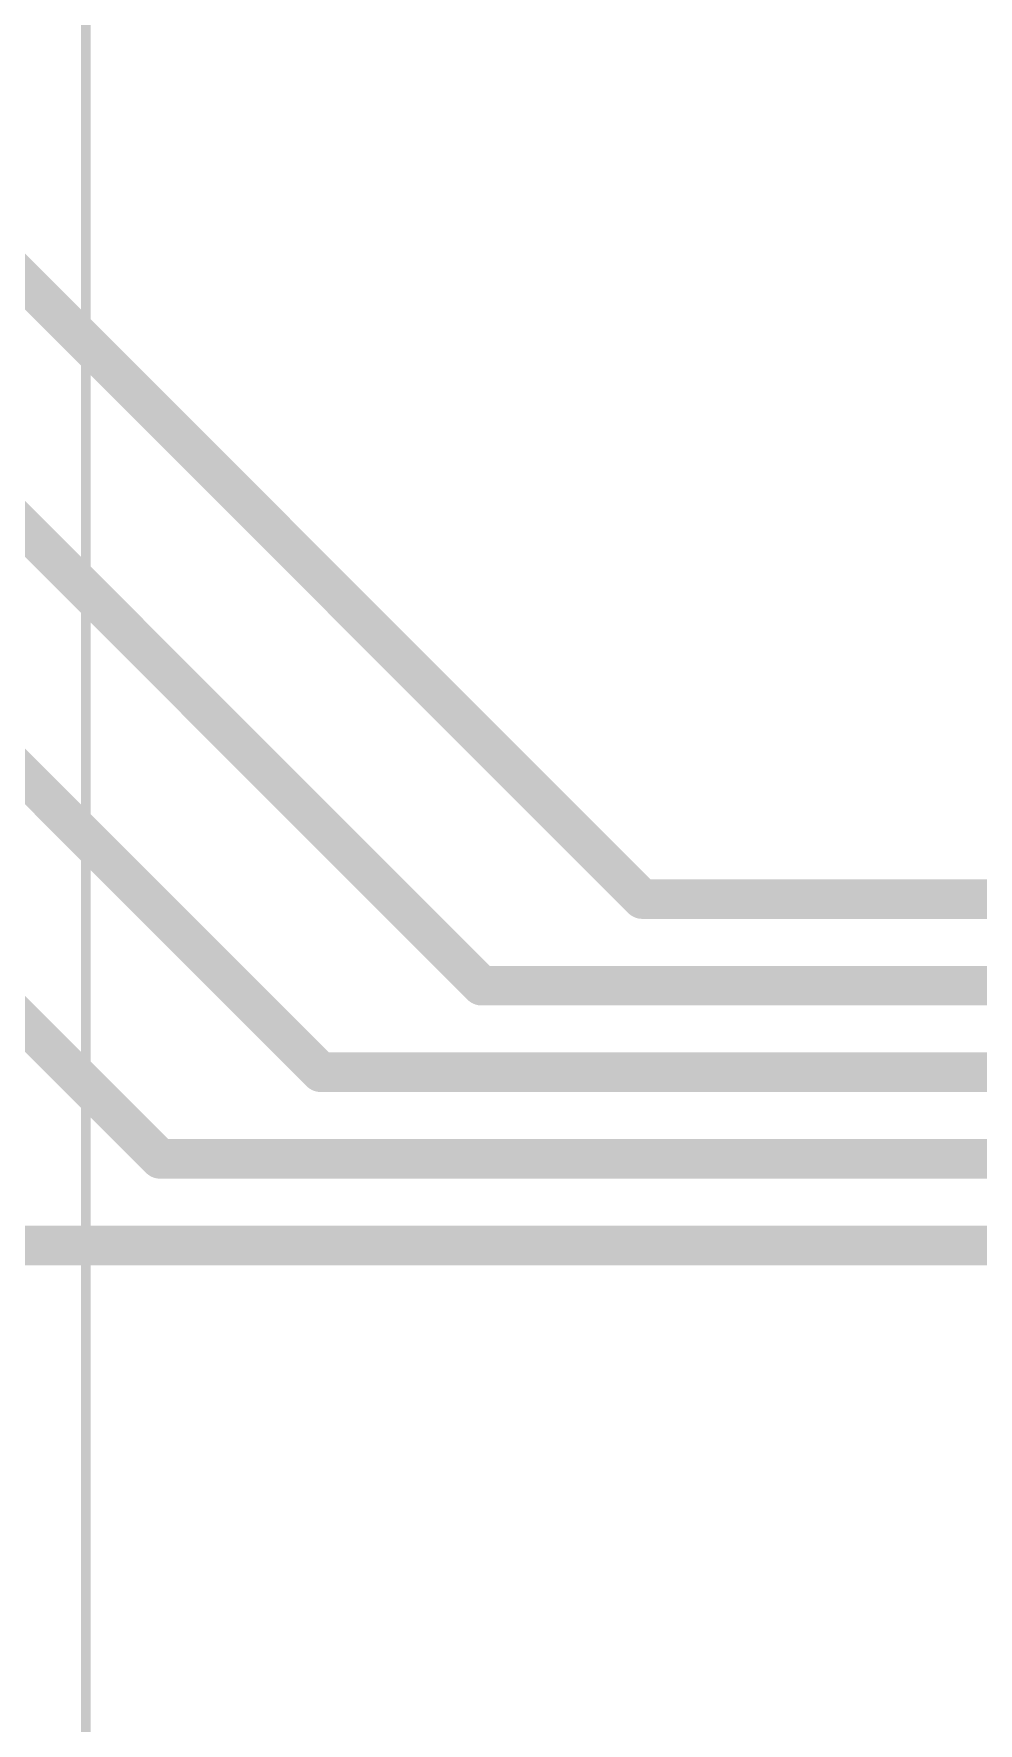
# Model space of a CAD drawing. Extents: x -209 to 66, y -44 to 97.
# Drawn here: x -117.91 to -98.51, y 12.8 to 47.49 of the extents above; entities that cross this region are included whole.
import ezdxf

# ---------------------------------------------------------------- set-up
doc = ezdxf.new("R2010")
doc.units = 0
doc.layers.add('1', color=22, linetype='CONTINUOUS')
doc.layers.add('52', color=253, linetype='CONTINUOUS')

msp = doc.modelspace()

# ---------------------------------------------------------------- linework, layer by layer
at = {"layer": '1', "const_width": 0.8128}
for points in [[(-105.41, 29.718), (-120.396, 44.704)], [(-108.712, 27.94), (-120.396, 39.624)], [(-112.014, 26.162), (-120.396, 34.544)], [(-115.316, 24.384), (-120.396, 29.464)], [(-36.068, 29.718), (-105.41, 29.718)], [(-36.83, 27.94), (-108.712, 27.94)], [(-37.592, 26.162), (-112.014, 26.162)], [(-38.354, 24.384), (-115.316, 24.384)], [(-39.116, 22.606), (-121.412, 22.606)]]:
    msp.add_lwpolyline(points, dxfattribs=at)
at = {"layer": '1', "const_width": 0.4064}
for points in [[(-105.41, 29.9212, 1), (-105.41, 29.5148)], [(-105.5537, 29.5743, 1), (-105.2663, 29.8617)], [(-108.712, 28.1432, 1), (-108.712, 27.7368)], [(-108.8557, 27.7963, 1), (-108.5683, 28.0837)], [(-112.014, 26.3652, 1), (-112.014, 25.9588)], [(-112.1577, 26.0183, 1), (-111.8703, 26.3057)], [(-115.316, 24.5872, 1), (-115.316, 24.1808)], [(-115.4597, 24.2403, 1), (-115.1723, 24.5277)]]:
    msp.add_lwpolyline(points, format="xyb", dxfattribs=at)
at = {"layer": '52', "const_width": 0.2032}
msp.add_lwpolyline([(-116.84, 54.61), (-116.84, 1.27)], dxfattribs=at)

doc.saveas('drawing.dxf')
